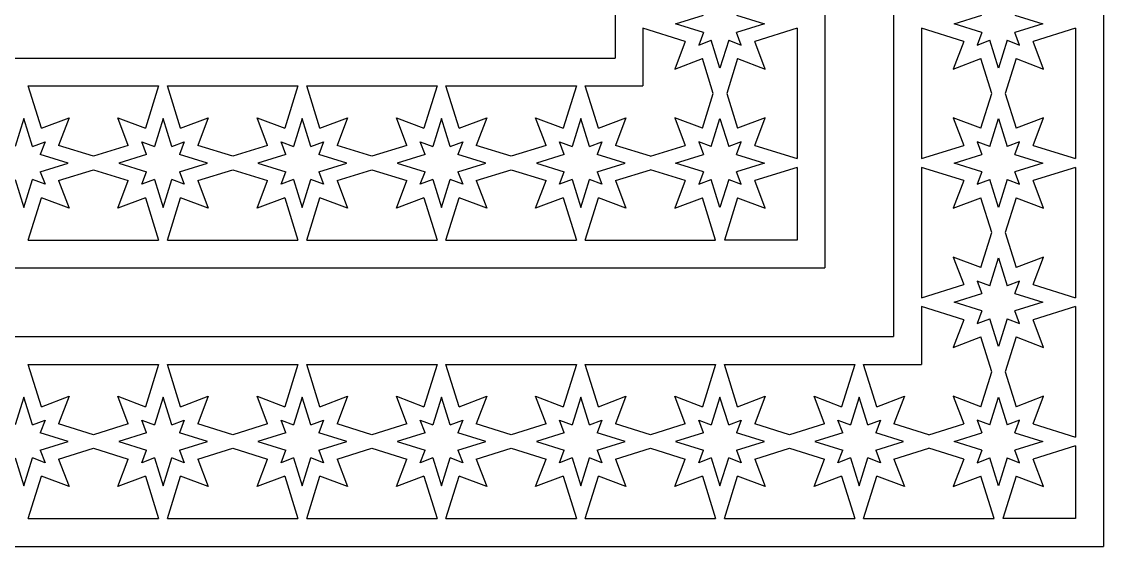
# Model space of a CAD drawing. Extents: x 188 to 343, y 533 to 728.
# Drawn here: x 265.2 to 342.9, y 533.4 to 571.1 of the extents above; entities that cross this region are included whole.
import ezdxf

# ---------------------------------------------------------------- set-up
doc = ezdxf.new("R2010")
doc.units = 0
doc.layers.get('0').update_dxf_attribs({"linetype": 'CONTINUOUS'})

msp = doc.modelspace()

# ---------------------------------------------------------------- linework, layer by layer
for p, q in [((342.857121, 728.497291), (342.857121, 533.425143)), ((327.784972, 713.425144), (327.784972, 548.497291)), ((322.857121, 708.497291), (322.857121, 553.425143)), ((307.784972, 693.425144), (307.784972, 568.497291)), ((312.133306, 570.961217), (314.137808, 571.585354)), ((316.504275, 571.585354), (318.508777, 570.961217)), ((332.133306, 570.961217), (334.137808, 571.585354)), ((336.504275, 571.585354), (338.508777, 570.961217)), ((312.826381, 569.698062), (309.784968, 570.64506)), ((309.784968, 570.64506), (309.784969, 566.49729)), ((314.137808, 570.33708), (312.133306, 570.961217)), ((314.137808, 570.33708), (313.79684, 569.437015)), ((318.508777, 570.961217), (316.504275, 570.33708)), ((316.845243, 569.437015), (316.504275, 570.33708)), ((320.857116, 570.64506), (317.815702, 569.698062)), ((320.857116, 570.64506), (320.857117, 561.277374)), ((329.784968, 570.64506), (329.784968, 561.277374)), ((332.826381, 569.698062), (329.784968, 570.64506)), ((334.137808, 570.33708), (332.133306, 570.961217)), ((334.137808, 570.33708), (333.79684, 569.437015)), ((338.508777, 570.961217), (336.504275, 570.33708)), ((336.845243, 569.437015), (336.504275, 570.33708)), ((340.857116, 570.64506), (337.815702, 569.698062)), ((340.857116, 570.64506), (340.857116, 561.277374)), ((312.826381, 569.698062), (312.075341, 567.715516)), ((313.79684, 569.437015), (314.696905, 569.777984)), ((315.321041, 567.773482), (314.696905, 569.777984)), ((315.945178, 569.777984), (315.321041, 567.773482)), ((315.945178, 569.777984), (316.845243, 569.437015)), ((318.566742, 567.715516), (317.815702, 569.698062)), ((332.826381, 569.698062), (332.075341, 567.715516)), ((333.79684, 569.437015), (334.696905, 569.777984)), ((335.321041, 567.773482), (334.696905, 569.777984)), ((335.945178, 569.777984), (335.321041, 567.773482)), ((335.945178, 569.777984), (336.845243, 569.437015)), ((338.566742, 567.715516), (337.815702, 569.698062)), ((222.857111, 568.497291), (307.784972, 568.497291)), ((312.075341, 567.715516), (314.057887, 568.466557)), ((314.837968, 565.961217), (314.057887, 568.466557)), ((316.584196, 568.466557), (315.804115, 565.961217)), ((316.584196, 568.466557), (318.566742, 567.715516)), ((332.075341, 567.715516), (334.057887, 568.466557)), ((334.837968, 565.961217), (334.057887, 568.466557)), ((336.584196, 568.466557), (335.804115, 565.961217)), ((336.584196, 568.466557), (338.566742, 567.715516)), ((266.584196, 563.455877), (265.637199, 566.497291)), ((265.637199, 566.497291), (275.004884, 566.49729)), ((275.004884, 566.49729), (274.057887, 563.455877)), ((276.584196, 563.455877), (275.637199, 566.497291)), ((275.637199, 566.497291), (285.004884, 566.497291)), ((285.004884, 566.497291), (284.057887, 563.455877)), ((286.584196, 563.455877), (285.637199, 566.497291)), ((285.637199, 566.497291), (295.004884, 566.497291)), ((295.004884, 566.497291), (294.057887, 563.455877)), ((296.584196, 563.455877), (295.637199, 566.497291)), ((295.637199, 566.497291), (305.004884, 566.49729)), ((305.004884, 566.49729), (304.057887, 563.455877)), ((306.584196, 563.455877), (305.637199, 566.49729)), ((305.637199, 566.49729), (309.784969, 566.49729)), ((314.057887, 563.455877), (314.837968, 565.961217)), ((315.804115, 565.961217), (316.584196, 563.455877)), ((334.057887, 563.455877), (334.837968, 565.961217)), ((335.804115, 565.961217), (336.584196, 563.455877)), ((265.321041, 564.148952), (264.696905, 562.144451)), ((265.945178, 562.144451), (265.321041, 564.148952)), ((266.584196, 563.455877), (268.566742, 564.206918)), ((268.566742, 564.206918), (267.815702, 562.224372)), ((272.826381, 562.224372), (272.075341, 564.206918)), ((272.075341, 564.206918), (274.057887, 563.455877)), ((275.321041, 564.148952), (274.696905, 562.144451)), ((275.945178, 562.144451), (275.321041, 564.148952)), ((276.584196, 563.455877), (278.566742, 564.206918)), ((278.566742, 564.206918), (277.815702, 562.224372)), ((282.075341, 564.206918), (284.057887, 563.455877)), ((282.826381, 562.224372), (282.075341, 564.206918)), ((285.321041, 564.148952), (284.696905, 562.144451)), ((285.945178, 562.144451), (285.321041, 564.148952)), ((286.584196, 563.455877), (288.566742, 564.206918)), ((288.566742, 564.206918), (287.815702, 562.224372)), ((292.075341, 564.206918), (294.057887, 563.455877)), ((292.826381, 562.224372), (292.075341, 564.206918)), ((295.321041, 564.148952), (294.696905, 562.144451)), ((295.945178, 562.144451), (295.321041, 564.148952)), ((296.584196, 563.455877), (298.566742, 564.206918)), ((298.566742, 564.206918), (297.815702, 562.224372)), ((302.826381, 562.224372), (302.075341, 564.206918)), ((302.075341, 564.206918), (304.057887, 563.455877)), ((305.321041, 564.148952), (304.696905, 562.144451)), ((305.945178, 562.144451), (305.321041, 564.148952)), ((306.584196, 563.455877), (308.566742, 564.206918)), ((308.566742, 564.206918), (307.815702, 562.224372)), ((314.057887, 563.455877), (312.075341, 564.206918)), ((312.075341, 564.206918), (312.826381, 562.224372)), ((314.696905, 562.144451), (315.321041, 564.148952)), ((315.321041, 564.148952), (315.945178, 562.144451)), ((318.566742, 564.206918), (316.584196, 563.455877)), ((317.815702, 562.224372), (318.566742, 564.206918)), ((332.075341, 564.206918), (332.826381, 562.224372)), ((334.057887, 563.455877), (332.075341, 564.206918)), ((334.696905, 562.144451), (335.321041, 564.148952)), ((335.321041, 564.148952), (335.945178, 562.144451)), ((338.566742, 564.206918), (336.584196, 563.455877)), ((337.815702, 562.224372), (338.566742, 564.206918)), ((265.945178, 562.144451), (266.845243, 562.485419)), ((266.845243, 562.485419), (266.504275, 561.585354)), ((270.321041, 561.44429), (267.815702, 562.224372)), ((272.826381, 562.224372), (270.321041, 561.44429)), ((274.137808, 561.585354), (273.79684, 562.485419)), ((273.79684, 562.485419), (274.696905, 562.144451)), ((275.945178, 562.144451), (276.845243, 562.485419)), ((276.845243, 562.485419), (276.504275, 561.585354)), ((280.321041, 561.44429), (277.815702, 562.224372)), ((282.826381, 562.224372), (280.321041, 561.44429)), ((283.79684, 562.485419), (284.696905, 562.144451)), ((284.137808, 561.585354), (283.79684, 562.485419)), ((285.945178, 562.144451), (286.845243, 562.485419)), ((286.845243, 562.485419), (286.504275, 561.585354)), ((290.321041, 561.44429), (287.815702, 562.224372)), ((292.826381, 562.224372), (290.321041, 561.44429)), ((294.137808, 561.585354), (293.79684, 562.485419)), ((293.79684, 562.485419), (294.696905, 562.144451)), ((295.945178, 562.144451), (296.845243, 562.485419)), ((296.845243, 562.485419), (296.504275, 561.585354)), ((300.321041, 561.44429), (297.815702, 562.224372)), ((302.826381, 562.224372), (300.321041, 561.44429)), ((304.137808, 561.585354), (303.79684, 562.485419)), ((303.79684, 562.485419), (304.696905, 562.144451)), ((305.945178, 562.144451), (306.845243, 562.485419)), ((306.845243, 562.485419), (306.504275, 561.585354)), ((310.321041, 561.44429), (307.815702, 562.224372)), ((310.321041, 561.44429), (312.826381, 562.224372)), ((313.79684, 562.485419), (314.137808, 561.585354)), ((314.696905, 562.144451), (313.79684, 562.485419)), ((316.845243, 562.485419), (315.945178, 562.144451)), ((316.504275, 561.585354), (316.845243, 562.485419)), ((317.815702, 562.224372), (320.857117, 561.277374)), ((329.784968, 561.277374), (332.826381, 562.224372)), ((334.696905, 562.144451), (333.79684, 562.485419)), ((333.79684, 562.485419), (334.137808, 561.585354)), ((336.845243, 562.485419), (335.945178, 562.144451)), ((336.504275, 561.585354), (336.845243, 562.485419)), ((337.815702, 562.224372), (340.857116, 561.277374)), ((268.508777, 560.961217), (266.504275, 561.585354)), ((266.504275, 560.33708), (268.508777, 560.961217)), ((274.137808, 561.585354), (272.133306, 560.961217)), ((272.133306, 560.961217), (274.137808, 560.33708)), ((278.508777, 560.961217), (276.504275, 561.585354)), ((276.504275, 560.33708), (278.508777, 560.961217)), ((284.137808, 561.585354), (282.133306, 560.961217)), ((282.133306, 560.961217), (284.137808, 560.33708)), ((288.508777, 560.961217), (286.504275, 561.585354)), ((286.504275, 560.33708), (288.508777, 560.961217)), ((294.137808, 561.585354), (292.133306, 560.961217)), ((292.133306, 560.961217), (294.137808, 560.33708)), ((298.508777, 560.961217), (296.504275, 561.585354)), ((296.504275, 560.33708), (298.508777, 560.961217)), ((304.137808, 561.585354), (302.133306, 560.961217)), ((302.133306, 560.961217), (304.137808, 560.33708)), ((308.508777, 560.961217), (306.504275, 561.585354)), ((306.504275, 560.33708), (308.508777, 560.961217)), ((312.133306, 560.961217), (314.137808, 561.585354)), ((314.137808, 560.33708), (312.133306, 560.961217)), ((316.504275, 561.585354), (318.508777, 560.961217)), ((318.508777, 560.961217), (316.504275, 560.33708)), ((332.133306, 560.961217), (334.137808, 561.585354)), ((334.137808, 560.33708), (332.133306, 560.961217)), ((336.504275, 561.585354), (338.508777, 560.961217)), ((338.508777, 560.961217), (336.504275, 560.33708)), ((266.504275, 560.33708), (266.845243, 559.437015)), ((267.815702, 559.698062), (270.321041, 560.478144)), ((270.321041, 560.478144), (272.826381, 559.698062)), ((273.79684, 559.437015), (274.137808, 560.33708)), ((276.504275, 560.33708), (276.845243, 559.437015)), ((277.815702, 559.698062), (280.321041, 560.478144)), ((280.321041, 560.478144), (282.826381, 559.698062)), ((283.79684, 559.437015), (284.137808, 560.33708)), ((286.504275, 560.33708), (286.845243, 559.437015)), ((287.815702, 559.698062), (290.321041, 560.478144)), ((290.321041, 560.478144), (292.826381, 559.698062)), ((293.79684, 559.437015), (294.137808, 560.33708)), ((296.504275, 560.33708), (296.845243, 559.437015)), ((297.815702, 559.698062), (300.321041, 560.478144)), ((300.321041, 560.478144), (302.826381, 559.698062)), ((303.79684, 559.437015), (304.137808, 560.33708)), ((306.504275, 560.33708), (306.845243, 559.437015)), ((307.815702, 559.698062), (310.321041, 560.478144)), ((312.826381, 559.698062), (310.321041, 560.478144)), ((314.137808, 560.33708), (313.79684, 559.437015)), ((316.845243, 559.437015), (316.504275, 560.33708)), ((320.857116, 560.64506), (317.815702, 559.698062)), ((320.857116, 560.64506), (320.857116, 555.425143)), ((329.784968, 560.64506), (329.784968, 551.277375)), ((332.826381, 559.698062), (329.784968, 560.64506)), ((334.137808, 560.33708), (333.79684, 559.437015)), ((336.845243, 559.437015), (336.504275, 560.33708)), ((340.857116, 560.64506), (337.815702, 559.698062)), ((340.857116, 560.64506), (340.857116, 551.277374)), ((264.696905, 559.777984), (265.321041, 557.773482)), ((265.321041, 557.773482), (265.945178, 559.777984)), ((266.845243, 559.437015), (265.945178, 559.777984)), ((267.815702, 559.698062), (268.566742, 557.715516)), ((272.075341, 557.715516), (272.826381, 559.698062)), ((274.696905, 559.777984), (273.79684, 559.437015)), ((274.696905, 559.777984), (275.321041, 557.773482)), ((275.321041, 557.773482), (275.945178, 559.777984)), ((276.845243, 559.437015), (275.945178, 559.777984)), ((277.815702, 559.698062), (278.566742, 557.715516)), ((282.075341, 557.715516), (282.826381, 559.698062)), ((284.696905, 559.777984), (283.79684, 559.437015)), ((284.696905, 559.777984), (285.321041, 557.773482)), ((285.321041, 557.773482), (285.945178, 559.777984)), ((286.845243, 559.437015), (285.945178, 559.777984)), ((287.815702, 559.698062), (288.566742, 557.715516)), ((292.075341, 557.715516), (292.826381, 559.698062)), ((294.696905, 559.777984), (293.79684, 559.437015)), ((294.696905, 559.777984), (295.321041, 557.773482)), ((295.321041, 557.773482), (295.945178, 559.777984)), ((296.845243, 559.437015), (295.945178, 559.777984)), ((297.815702, 559.698062), (298.566742, 557.715516)), ((302.075341, 557.715516), (302.826381, 559.698062)), ((304.696905, 559.777984), (303.79684, 559.437015)), ((304.696905, 559.777984), (305.321041, 557.773482)), ((305.321041, 557.773482), (305.945178, 559.777984)), ((306.845243, 559.437015), (305.945178, 559.777984)), ((307.815702, 559.698062), (308.566742, 557.715516)), ((312.826381, 559.698062), (312.075341, 557.715516)), ((313.79684, 559.437015), (314.696905, 559.777984)), ((315.321041, 557.773482), (314.696905, 559.777984)), ((315.945178, 559.777984), (315.321041, 557.773482)), ((315.945178, 559.777984), (316.845243, 559.437015)), ((318.566742, 557.715516), (317.815702, 559.698062)), ((332.826381, 559.698062), (332.075341, 557.715516)), ((333.79684, 559.437015), (334.696905, 559.777984)), ((335.321041, 557.773482), (334.696905, 559.777984)), ((335.945178, 559.777984), (335.321041, 557.773482)), ((335.945178, 559.777984), (336.845243, 559.437015)), ((338.566742, 557.715516), (337.815702, 559.698062)), ((265.637199, 555.425143), (266.584196, 558.466557)), ((268.566742, 557.715516), (266.584196, 558.466557)), ((274.057887, 558.466557), (272.075341, 557.715516)), ((274.057887, 558.466557), (275.004885, 555.425142)), ((275.637199, 555.425143), (276.584196, 558.466557)), ((278.566742, 557.715516), (276.584196, 558.466557)), ((284.057887, 558.466557), (282.075341, 557.715516)), ((284.057887, 558.466557), (285.004884, 555.425143)), ((285.637199, 555.425143), (286.584196, 558.466557)), ((288.566742, 557.715516), (286.584196, 558.466557)), ((294.057887, 558.466557), (292.075341, 557.715516)), ((294.057887, 558.466557), (295.004884, 555.425143)), ((295.637199, 555.425143), (296.584196, 558.466557)), ((298.566742, 557.715516), (296.584196, 558.466557)), ((304.057887, 558.466557), (302.075341, 557.715516)), ((304.057887, 558.466557), (305.004885, 555.425142)), ((305.637198, 555.425142), (306.584196, 558.466557)), ((308.566742, 557.715516), (306.584196, 558.466557)), ((312.075341, 557.715516), (314.057887, 558.466557)), ((315.004884, 555.425143), (314.057887, 558.466557)), ((316.584196, 558.466557), (315.637199, 555.425143)), ((316.584196, 558.466557), (318.566742, 557.715516)), ((332.075341, 557.715516), (334.057887, 558.466557)), ((334.837968, 555.961217), (334.057887, 558.466557)), ((336.584196, 558.466557), (335.804115, 555.961217)), ((336.584196, 558.466557), (338.566742, 557.715516)), ((334.057887, 553.455877), (334.837968, 555.961217)), ((335.804115, 555.961217), (336.584196, 553.455877)), ((265.637199, 555.425143), (275.004885, 555.425142)), ((275.637199, 555.425143), (285.004884, 555.425143)), ((285.637199, 555.425143), (295.004884, 555.425143)), ((295.637199, 555.425143), (305.004885, 555.425142)), ((305.637198, 555.425142), (315.004885, 555.425142)), ((320.857116, 555.425143), (315.637199, 555.425143)), ((334.057887, 553.455877), (332.075341, 554.206918)), ((332.075341, 554.206918), (332.826381, 552.224372)), ((334.696905, 552.144451), (335.321041, 554.148952)), ((335.321041, 554.148952), (335.945178, 552.144451)), ((338.566742, 554.206918), (336.584196, 553.455877)), ((337.815702, 552.224372), (338.566742, 554.206918)), ((207.784962, 553.425143), (322.857121, 553.425143)), ((333.79684, 552.485419), (334.137808, 551.585354)), ((334.696905, 552.144451), (333.79684, 552.485419)), ((336.845243, 552.485419), (335.945178, 552.144451)), ((336.504275, 551.585354), (336.845243, 552.485419)), ((329.784968, 551.277374), (332.826381, 552.224372)), ((337.815702, 552.224372), (340.857116, 551.277374)), ((332.133306, 550.961217), (334.137808, 551.585354)), ((334.137808, 550.33708), (332.133306, 550.961217)), ((336.504275, 551.585354), (338.508777, 550.961217)), ((338.508777, 550.961217), (336.504275, 550.33708)), ((332.826381, 549.698062), (329.784968, 550.64506)), ((329.784968, 550.64506), (329.784969, 546.49729)), ((334.137808, 550.33708), (333.79684, 549.437015)), ((336.845243, 549.437015), (336.504275, 550.33708)), ((340.857116, 550.64506), (337.815702, 549.698062)), ((340.857116, 550.64506), (340.857117, 541.277374)), ((332.826381, 549.698062), (332.075341, 547.715516)), ((333.79684, 549.437015), (334.696905, 549.777984)), ((335.321041, 547.773482), (334.696905, 549.777984)), ((335.945178, 549.777984), (335.321041, 547.773482)), ((335.945178, 549.777984), (336.845243, 549.437015)), ((338.566742, 547.715516), (337.815702, 549.698062)), ((202.857111, 548.497291), (327.784972, 548.497291)), ((332.075341, 547.715516), (334.057887, 548.466557)), ((334.837968, 545.961217), (334.057887, 548.466557)), ((336.584196, 548.466557), (335.804115, 545.961217)), ((336.584196, 548.466557), (338.566742, 547.715516)), ((265.637199, 546.497291), (275.004884, 546.497291)), ((266.584196, 543.455877), (265.637199, 546.497291)), ((275.004884, 546.497291), (274.057887, 543.455877)), ((275.637199, 546.497291), (285.004884, 546.49729)), ((276.584196, 543.455877), (275.637199, 546.497291)), ((285.004884, 546.49729), (284.057887, 543.455877)), ((286.584196, 543.455877), (285.637199, 546.49729)), ((285.637199, 546.49729), (295.004884, 546.49729)), ((295.004884, 546.49729), (294.057887, 543.455877)), ((295.637199, 546.497291), (305.004884, 546.497291)), ((296.584196, 543.455877), (295.637199, 546.497291)), ((305.004884, 546.497291), (304.057887, 543.455877)), ((305.637199, 546.497291), (315.004884, 546.497291)), ((306.584196, 543.455877), (305.637199, 546.497291)), ((315.004884, 546.497291), (314.057887, 543.455877)), ((315.637199, 546.497291), (325.004884, 546.49729)), ((316.584196, 543.455877), (315.637199, 546.497291)), ((325.004884, 546.49729), (324.057887, 543.455877)), ((325.637199, 546.49729), (329.784969, 546.49729)), ((326.584196, 543.455877), (325.637199, 546.49729)), ((334.057887, 543.455877), (334.837968, 545.961217)), ((335.804115, 545.961217), (336.584196, 543.455877)), ((265.321041, 544.148952), (264.696905, 542.144451)), ((265.945178, 542.144451), (265.321041, 544.148952)), ((266.584196, 543.455877), (268.566742, 544.206918)), ((268.566742, 544.206918), (267.815702, 542.224372)), ((272.075341, 544.206918), (274.057887, 543.455877)), ((272.826381, 542.224372), (272.075341, 544.206918)), ((275.321041, 544.148952), (274.696905, 542.144451)), ((275.945178, 542.144451), (275.321041, 544.148952)), ((276.584196, 543.455877), (278.566742, 544.206918)), ((278.566742, 544.206918), (277.815702, 542.224372)), ((282.075341, 544.206918), (284.057887, 543.455877)), ((282.826381, 542.224372), (282.075341, 544.206918)), ((285.321041, 544.148952), (284.696905, 542.144451)), ((285.945178, 542.144451), (285.321041, 544.148952)), ((286.584196, 543.455877), (288.566742, 544.206918)), ((288.566742, 544.206918), (287.815702, 542.224372)), ((292.075341, 544.206918), (294.057887, 543.455877)), ((292.826381, 542.224372), (292.075341, 544.206918)), ((295.321041, 544.148952), (294.696905, 542.144451)), ((295.945178, 542.144451), (295.321041, 544.148952)), ((296.584196, 543.455877), (298.566742, 544.206918)), ((298.566742, 544.206918), (297.815702, 542.224372)), ((302.826381, 542.224372), (302.075341, 544.206918)), ((302.075341, 544.206918), (304.057887, 543.455877)), ((305.321041, 544.148952), (304.696905, 542.144451)), ((305.945178, 542.144451), (305.321041, 544.148952)), ((306.584196, 543.455877), (308.566742, 544.206918)), ((308.566742, 544.206918), (307.815702, 542.224372)), ((312.075341, 544.206918), (314.057887, 543.455877)), ((312.826381, 542.224372), (312.075341, 544.206918)), ((315.321041, 544.148952), (314.696905, 542.144451)), ((315.945178, 542.144451), (315.321041, 544.148952)), ((316.584196, 543.455877), (318.566742, 544.206918)), ((318.566742, 544.206918), (317.815702, 542.224372)), ((322.075341, 544.206918), (324.057887, 543.455877)), ((322.826381, 542.224372), (322.075341, 544.206918)), ((325.321041, 544.148952), (324.696905, 542.144451)), ((325.945178, 542.144451), (325.321041, 544.148952)), ((326.584196, 543.455877), (328.566742, 544.206918)), ((328.566742, 544.206918), (327.815702, 542.224372)), ((332.075341, 544.206918), (332.826381, 542.224372)), ((334.057887, 543.455877), (332.075341, 544.206918)), ((334.696905, 542.144451), (335.321041, 544.148952)), ((335.321041, 544.148952), (335.945178, 542.144451)), ((338.566742, 544.206918), (336.584196, 543.455877)), ((337.815702, 542.224372), (338.566742, 544.206918)), ((265.945178, 542.144451), (266.845243, 542.485419)), ((266.845243, 542.485419), (266.504275, 541.585354)), ((274.137808, 541.585354), (273.79684, 542.485419)), ((273.79684, 542.485419), (274.696905, 542.144451)), ((275.945178, 542.144451), (276.845243, 542.485419)), ((276.845243, 542.485419), (276.504275, 541.585354)), ((284.137808, 541.585354), (283.79684, 542.485419)), ((283.79684, 542.485419), (284.696905, 542.144451)), ((285.945178, 542.144451), (286.845243, 542.485419)), ((286.845243, 542.485419), (286.504275, 541.585354)), ((293.79684, 542.485419), (294.696905, 542.144451)), ((294.137808, 541.585354), (293.79684, 542.485419)), ((295.945178, 542.144451), (296.845243, 542.485419)), ((296.845243, 542.485419), (296.504275, 541.585354)), ((304.137808, 541.585354), (303.79684, 542.485419)), ((303.79684, 542.485419), (304.696905, 542.144451)), ((305.945178, 542.144451), (306.845243, 542.485419)), ((306.845243, 542.485419), (306.504275, 541.585354)), ((313.79684, 542.485419), (314.696905, 542.144451)), ((314.137808, 541.585354), (313.79684, 542.485419)), ((315.945178, 542.144451), (316.845243, 542.485419)), ((316.845243, 542.485419), (316.504275, 541.585354)), ((323.79684, 542.485419), (324.696905, 542.144451)), ((324.137808, 541.585354), (323.79684, 542.485419)), ((325.945178, 542.144451), (326.845243, 542.485419)), ((326.845243, 542.485419), (326.504275, 541.585354)), ((334.696905, 542.144451), (333.79684, 542.485419)), ((333.79684, 542.485419), (334.137808, 541.585354)), ((336.845243, 542.485419), (335.945178, 542.144451)), ((336.504275, 541.585354), (336.845243, 542.485419)), ((268.508777, 540.961217), (266.504275, 541.585354)), ((270.321041, 541.44429), (267.815702, 542.224372)), ((272.826381, 542.224372), (270.321041, 541.44429)), ((274.137808, 541.585354), (272.133306, 540.961217)), ((278.508777, 540.961217), (276.504275, 541.585354)), ((280.321041, 541.44429), (277.815702, 542.224372)), ((282.826381, 542.224372), (280.321041, 541.44429)), ((284.137808, 541.585354), (282.133306, 540.961217)), ((288.508777, 540.961217), (286.504275, 541.585354)), ((290.321041, 541.44429), (287.815702, 542.224372)), ((292.826381, 542.224372), (290.321041, 541.44429)), ((294.137808, 541.585354), (292.133306, 540.961217)), ((298.508777, 540.961217), (296.504275, 541.585354)), ((300.321041, 541.44429), (297.815702, 542.224372)), ((302.826381, 542.224372), (300.321041, 541.44429)), ((304.137808, 541.585354), (302.133306, 540.961217)), ((308.508777, 540.961217), (306.504275, 541.585354)), ((310.321041, 541.44429), (307.815702, 542.224372)), ((312.826381, 542.224372), (310.321041, 541.44429)), ((314.137808, 541.585354), (312.133306, 540.961217)), ((318.508777, 540.961217), (316.504275, 541.585354)), ((320.321041, 541.44429), (317.815702, 542.224372)), ((322.826381, 542.224372), (320.321041, 541.44429)), ((324.137808, 541.585354), (322.133306, 540.961217)), ((328.508777, 540.961217), (326.504275, 541.585354)), ((330.321041, 541.44429), (327.815702, 542.224372)), ((330.321041, 541.44429), (332.826381, 542.224372)), ((332.133306, 540.961217), (334.137808, 541.585354)), ((336.504275, 541.585354), (338.508777, 540.961217)), ((337.815702, 542.224372), (340.857117, 541.277374)), ((266.504275, 540.33708), (268.508777, 540.961217)), ((272.133306, 540.961217), (274.137808, 540.33708)), ((276.504275, 540.33708), (278.508777, 540.961217)), ((282.133306, 540.961217), (284.137808, 540.33708)), ((286.504275, 540.33708), (288.508777, 540.961217)), ((292.133306, 540.961217), (294.137808, 540.33708)), ((296.504275, 540.33708), (298.508777, 540.961217)), ((302.133306, 540.961217), (304.137808, 540.33708)), ((306.504275, 540.33708), (308.508777, 540.961217)), ((312.133306, 540.961217), (314.137808, 540.33708)), ((316.504275, 540.33708), (318.508777, 540.961217)), ((322.133306, 540.961217), (324.137808, 540.33708)), ((326.504275, 540.33708), (328.508777, 540.961217)), ((334.137808, 540.33708), (332.133306, 540.961217)), ((338.508777, 540.961217), (336.504275, 540.33708)), ((266.504275, 540.33708), (266.845243, 539.437015)), ((267.815702, 539.698062), (270.321041, 540.478144)), ((270.321041, 540.478144), (272.826381, 539.698062)), ((273.79684, 539.437015), (274.137808, 540.33708)), ((276.504275, 540.33708), (276.845243, 539.437015)), ((277.815702, 539.698062), (280.321041, 540.478144)), ((280.321041, 540.478144), (282.826381, 539.698062)), ((283.79684, 539.437015), (284.137808, 540.33708)), ((286.504275, 540.33708), (286.845243, 539.437015)), ((287.815702, 539.698062), (290.321041, 540.478144)), ((290.321041, 540.478144), (292.826381, 539.698062)), ((293.79684, 539.437015), (294.137808, 540.33708)), ((296.504275, 540.33708), (296.845243, 539.437015)), ((297.815702, 539.698062), (300.321041, 540.478144)), ((300.321041, 540.478144), (302.826381, 539.698062)), ((303.79684, 539.437015), (304.137808, 540.33708)), ((306.504275, 540.33708), (306.845243, 539.437015)), ((307.815702, 539.698062), (310.321041, 540.478144)), ((310.321041, 540.478144), (312.826381, 539.698062)), ((313.79684, 539.437015), (314.137808, 540.33708)), ((316.504275, 540.33708), (316.845243, 539.437015)), ((317.815702, 539.698062), (320.321041, 540.478144)), ((320.321041, 540.478144), (322.826381, 539.698062)), ((323.79684, 539.437015), (324.137808, 540.33708)), ((326.504275, 540.33708), (326.845243, 539.437015)), ((327.815702, 539.698062), (330.321041, 540.478144)), ((332.826381, 539.698062), (330.321041, 540.478144)), ((334.137808, 540.33708), (333.79684, 539.437015)), ((336.845243, 539.437015), (336.504275, 540.33708)), ((340.857116, 540.64506), (337.815702, 539.698062)), ((340.857116, 540.64506), (340.857116, 535.425143)), ((264.696905, 539.777984), (265.321041, 537.773482)), ((265.321041, 537.773482), (265.945178, 539.777984)), ((266.845243, 539.437015), (265.945178, 539.777984)), ((267.815702, 539.698062), (268.566742, 537.715516)), ((272.075341, 537.715516), (272.826381, 539.698062)), ((274.696905, 539.777984), (273.79684, 539.437015)), ((274.696905, 539.777984), (275.321041, 537.773482)), ((275.321041, 537.773482), (275.945178, 539.777984)), ((276.845243, 539.437015), (275.945178, 539.777984)), ((277.815702, 539.698062), (278.566742, 537.715516)), ((282.075341, 537.715516), (282.826381, 539.698062)), ((284.696905, 539.777984), (283.79684, 539.437015)), ((284.696905, 539.777984), (285.321041, 537.773482)), ((285.321041, 537.773482), (285.945178, 539.777984)), ((286.845243, 539.437015), (285.945178, 539.777984)), ((287.815702, 539.698062), (288.566742, 537.715516)), ((292.075341, 537.715516), (292.826381, 539.698062)), ((294.696905, 539.777984), (293.79684, 539.437015)), ((294.696905, 539.777984), (295.321041, 537.773482)), ((295.321041, 537.773482), (295.945178, 539.777984)), ((296.845243, 539.437015), (295.945178, 539.777984)), ((297.815702, 539.698062), (298.566742, 537.715516)), ((302.075341, 537.715516), (302.826381, 539.698062)), ((304.696905, 539.777984), (303.79684, 539.437015)), ((304.696905, 539.777984), (305.321041, 537.773482)), ((305.321041, 537.773482), (305.945178, 539.777984)), ((306.845243, 539.437015), (305.945178, 539.777984)), ((307.815702, 539.698062), (308.566742, 537.715516)), ((312.075341, 537.715516), (312.826381, 539.698062)), ((314.696905, 539.777984), (313.79684, 539.437015)), ((314.696905, 539.777984), (315.321041, 537.773482)), ((315.321041, 537.773482), (315.945178, 539.777984)), ((316.845243, 539.437015), (315.945178, 539.777984)), ((317.815702, 539.698062), (318.566742, 537.715516)), ((322.075341, 537.715516), (322.826381, 539.698062)), ((324.696905, 539.777984), (323.79684, 539.437015)), ((324.696905, 539.777984), (325.321041, 537.773482)), ((325.321041, 537.773482), (325.945178, 539.777984)), ((326.845243, 539.437015), (325.945178, 539.777984)), ((327.815702, 539.698062), (328.566742, 537.715516)), ((332.826381, 539.698062), (332.075341, 537.715516)), ((333.79684, 539.437015), (334.696905, 539.777984)), ((335.321041, 537.773482), (334.696905, 539.777984)), ((335.945178, 539.777984), (335.321041, 537.773482)), ((335.945178, 539.777984), (336.845243, 539.437015)), ((338.566742, 537.715516), (337.815702, 539.698062)), ((265.637199, 535.425143), (266.584196, 538.466557)), ((268.566742, 537.715516), (266.584196, 538.466557)), ((274.057887, 538.466557), (272.075341, 537.715516)), ((274.057887, 538.466557), (275.004884, 535.425143)), ((275.637199, 535.425143), (276.584196, 538.466557)), ((278.566742, 537.715516), (276.584196, 538.466557)), ((284.057887, 538.466557), (282.075341, 537.715516)), ((284.057887, 538.466557), (285.004885, 535.425142)), ((285.637198, 535.425142), (286.584196, 538.466557)), ((288.566742, 537.715516), (286.584196, 538.466557)), ((294.057887, 538.466557), (292.075341, 537.715516)), ((294.057887, 538.466557), (295.004885, 535.425142)), ((295.637199, 535.425143), (296.584196, 538.466557)), ((298.566742, 537.715516), (296.584196, 538.466557)), ((304.057887, 538.466557), (302.075341, 537.715516)), ((304.057887, 538.466557), (305.004884, 535.425143)), ((305.637199, 535.425143), (306.584196, 538.466557)), ((308.566742, 537.715516), (306.584196, 538.466557)), ((314.057887, 538.466557), (312.075341, 537.715516)), ((314.057887, 538.466557), (315.004884, 535.425143)), ((315.637199, 535.425143), (316.584196, 538.466557)), ((318.566742, 537.715516), (316.584196, 538.466557)), ((324.057887, 538.466557), (322.075341, 537.715516)), ((324.057887, 538.466557), (325.004885, 535.425142)), ((325.637198, 535.425142), (326.584196, 538.466557)), ((328.566742, 537.715516), (326.584196, 538.466557)), ((332.075341, 537.715516), (334.057887, 538.466557)), ((335.004884, 535.425143), (334.057887, 538.466557)), ((336.584196, 538.466557), (335.637199, 535.425143)), ((336.584196, 538.466557), (338.566742, 537.715516)), ((265.637199, 535.425143), (275.004884, 535.425143)), ((275.637199, 535.425143), (285.004885, 535.425142)), ((285.637198, 535.425142), (295.004885, 535.425142)), ((295.637199, 535.425143), (305.004884, 535.425143)), ((305.637199, 535.425143), (315.004884, 535.425143)), ((315.637199, 535.425143), (325.004885, 535.425142)), ((325.637198, 535.425142), (335.004885, 535.425142)), ((340.857116, 535.425143), (335.637199, 535.425143)), ((187.784962, 533.425143), (342.857121, 533.425143))]:
    msp.add_line(p, q)

doc.saveas('drawing.dxf')
